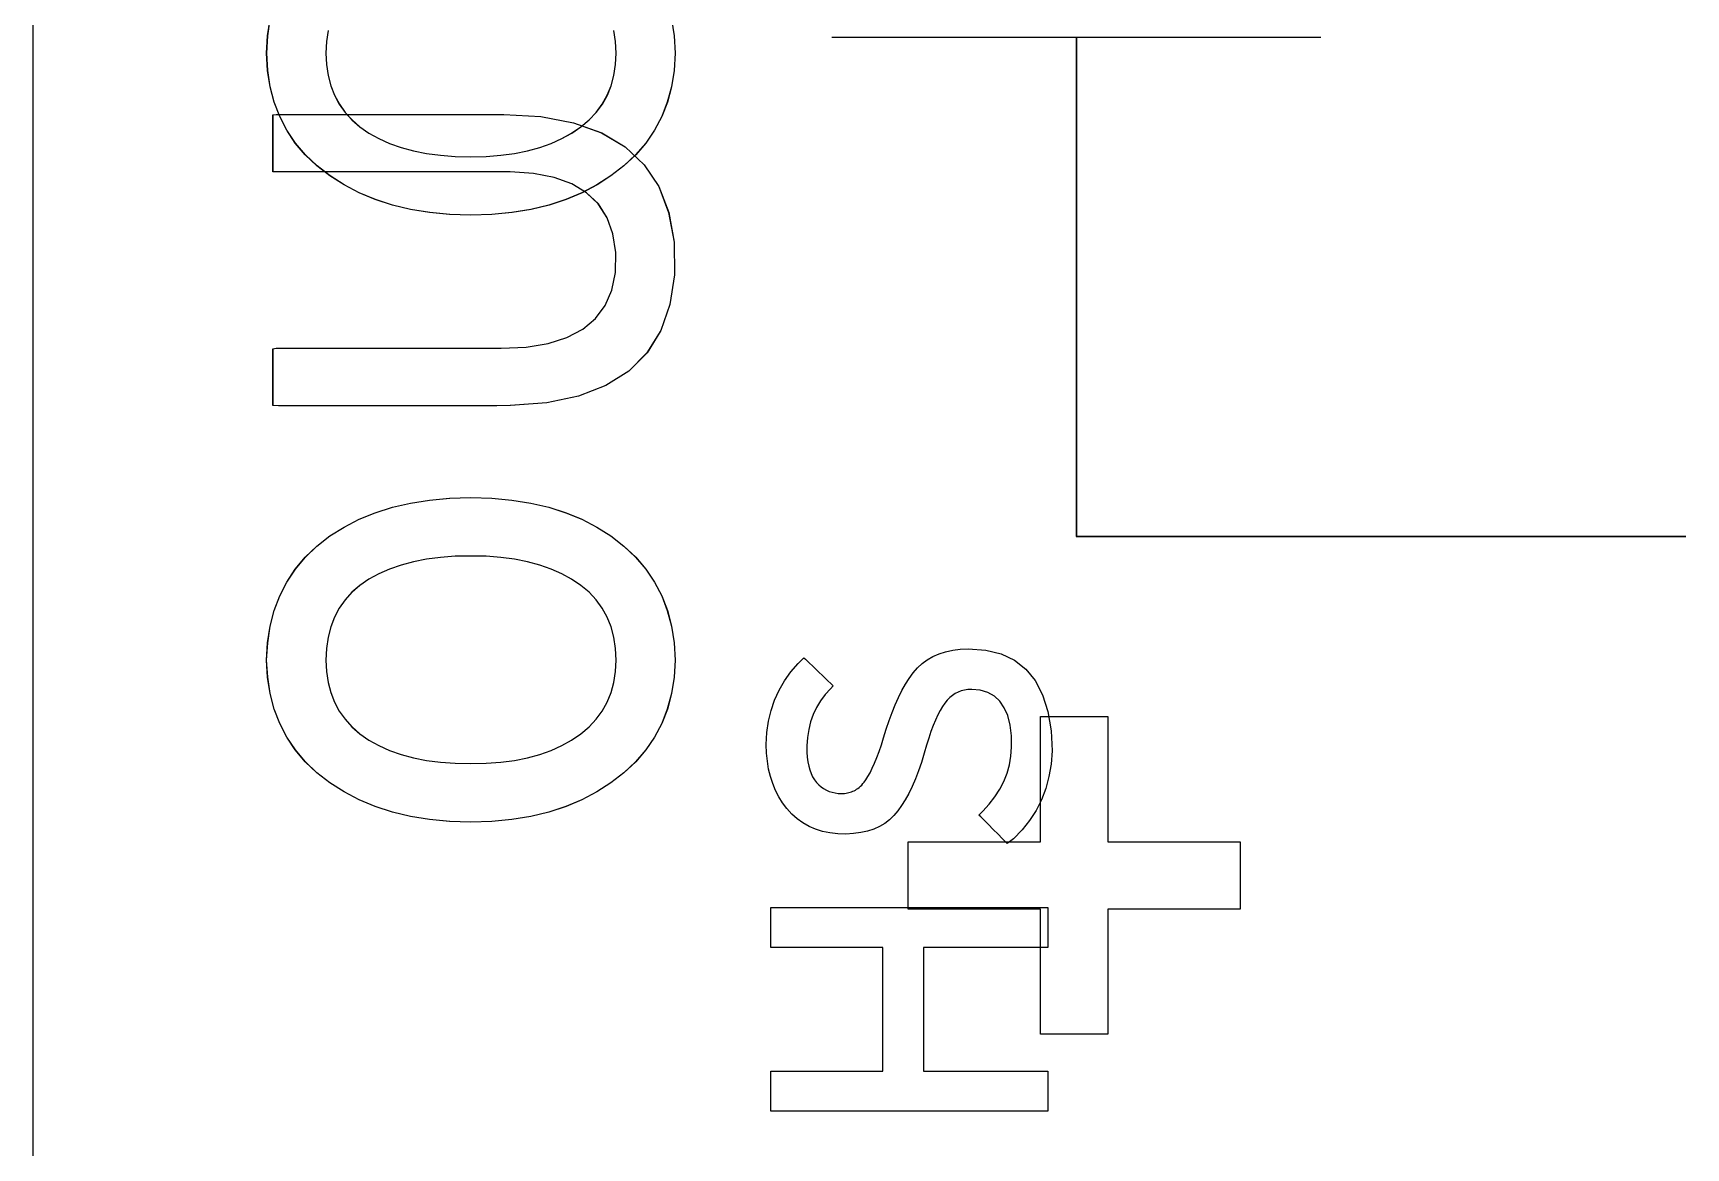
# Model space of a CAD drawing. Extents: x 1 to 47.7, y 0.2 to 35.
# Drawn here: x 36.2985 to 36.7042, y 4.1891 to 4.4628 of the extents above; entities that cross this region are included whole.
import ezdxf

# ---------------------------------------------------------------- set-up
doc = ezdxf.new("R2010")
doc.units = 0
doc.header["$MEASUREMENT"] = 0
for name, color, linetype in [('7_2___8__INDEPENDENT_INPUT', 7, 'CONTINUOUS'), ('7_3___8__OPTOISO_INDEPENDE', 7, 'CONTINUOUS'), ('7_4___24__OPTOISO_INDEPEND', 7, 'CONTINUOUS'), ('7_5___8__INDEPENDENT_INPUT', 7, 'CONTINUOUS'), ('7_6____8__INDEPENDENT_INPU', 7, 'CONTINUOUS'), ('7_7____8__OPTOISO_INDEPEND', 7, 'CONTINUOUS'), ('7_8____8__OPTOISO_INDEPEND', 7, 'CONTINUOUS'), ('8_0_____DWG', 7, 'CONTINUOUS')]:
    doc.layers.add(name, color=color, linetype=linetype)

msp = doc.modelspace()

# ---------------------------------------------------------------- linework, layer by layer
at = {"layer": '7_2___8__INDEPENDENT_INPUT'}
for points in [[(36.4946, 4.4618), (36.61459, 4.4618)], [(36.55459, 4.4618), (36.55459, 4.33931), (36.70423, 4.33931)]]:
    msp.add_lwpolyline(points, dxfattribs=at)
for points in [[(36.41404, 4.44284), (36.42315, 4.44228), (36.43116, 4.44077), (36.43806, 4.43829), (36.44384, 4.43485), (36.44851, 4.43045), (36.45207, 4.4251), (36.45451, 4.41878), (36.45584, 4.4115), (36.45596, 4.40347), (36.45482, 4.39613), (36.45256, 4.38974), (36.44919, 4.3843), (36.44471, 4.3798), (36.43911, 4.37626), (36.4324, 4.37367), (36.42458, 4.37202), (36.41564, 4.37132), (36.41235, 4.3713), (36.40735, 4.3713), (36.39969, 4.3713), (36.39044, 4.3713), (36.38065, 4.3713), (36.3714, 4.3713), (36.36374, 4.3713), (36.35874, 4.3713), (36.35737, 4.37132), (36.35737, 4.37204), (36.35737, 4.37359), (36.35737, 4.3757), (36.35737, 4.3781), (36.35737, 4.38053), (36.35737, 4.38272), (36.35737, 4.3844), (36.35737, 4.38531), (36.35815, 4.3854), (36.36246, 4.3854), (36.36963, 4.3854), (36.37859, 4.3854), (36.38829, 4.3854), (36.39768, 4.3854), (36.40569, 4.3854), (36.41128, 4.3854), (36.41337, 4.3854), (36.41951, 4.38569), (36.4249, 4.38657), (36.42954, 4.38802), (36.43342, 4.39006), (36.43655, 4.39268), (36.43893, 4.39589), (36.44056, 4.39967), (36.44143, 4.40404), (36.44152, 4.40893), (36.44082, 4.4135), (36.43939, 4.41746), (36.43724, 4.42084), (36.43436, 4.42361), (36.43075, 4.42579), (36.42641, 4.42737), (36.42135, 4.42835), (36.41557, 4.42873), (36.41293, 4.42874), (36.40788, 4.42874), (36.40014, 4.42874), (36.39079, 4.42874), (36.3809, 4.42874), (36.37155, 4.42874), (36.36381, 4.42874), (36.35875, 4.42874), (36.35737, 4.42876), (36.35737, 4.42949), (36.35737, 4.43104), (36.35737, 4.43314), (36.35737, 4.43555), (36.35737, 4.43797), (36.35737, 4.44016), (36.35737, 4.44184), (36.35737, 4.44276), (36.35816, 4.44284), (36.36252, 4.44284), (36.36977, 4.44284), (36.37884, 4.44284), (36.38866, 4.44284), (36.39816, 4.44284), (36.40627, 4.44284), (36.41191, 4.44284)], [(36.40592, 4.34878), (36.4111, 4.34861), (36.41602, 4.34814), (36.4207, 4.34739), (36.42512, 4.34636), (36.4293, 4.34503), (36.43322, 4.34342), (36.43689, 4.34152), (36.44032, 4.33934), (36.44352, 4.33685), (36.4464, 4.33411), (36.4489, 4.33116), (36.45104, 4.32798), (36.4528, 4.32459), (36.45419, 4.32098), (36.4552, 4.31715), (36.45584, 4.3131), (36.45611, 4.30884), (36.45584, 4.30461), (36.4552, 4.3006), (36.45419, 4.29681), (36.4528, 4.29324), (36.45104, 4.2899), (36.4489, 4.28678), (36.4464, 4.28387), (36.44352, 4.28119), (36.44032, 4.2787), (36.43689, 4.27647), (36.43322, 4.27452), (36.4293, 4.27287), (36.42512, 4.27152), (36.4207, 4.27045), (36.41602, 4.26968), (36.4111, 4.26921), (36.40592, 4.26903), (36.40075, 4.26921), (36.39581, 4.26968), (36.39113, 4.27045), (36.38668, 4.27152), (36.38248, 4.27287), (36.37853, 4.27452), (36.37482, 4.27647), (36.37135, 4.2787), (36.36815, 4.28119), (36.36531, 4.28387), (36.36285, 4.28678), (36.36075, 4.2899), (36.35902, 4.29324), (36.35766, 4.29681), (36.35667, 4.3006), (36.35606, 4.30461), (36.35581, 4.30884), (36.35606, 4.3131), (36.35667, 4.31715), (36.35766, 4.32098), (36.35902, 4.32459), (36.36075, 4.32798), (36.36285, 4.33116), (36.36531, 4.33411), (36.36815, 4.33685), (36.37135, 4.33934), (36.37482, 4.34152), (36.37853, 4.34342), (36.38248, 4.34503), (36.38668, 4.34636), (36.39113, 4.34739), (36.39581, 4.34814), (36.40075, 4.34861)], [(36.40592, 4.3344), (36.40211, 4.33432), (36.39849, 4.33405), (36.39506, 4.3336), (36.39184, 4.33298), (36.38881, 4.33218), (36.38598, 4.3312), (36.38334, 4.33004), (36.38091, 4.3287), (36.3787, 4.32718), (36.37676, 4.32548), (36.37508, 4.32361), (36.37365, 4.32157), (36.37247, 4.31936), (36.37155, 4.31698), (36.37089, 4.31444), (36.37048, 4.31172), (36.37032, 4.30884), (36.37048, 4.30601), (36.37089, 4.30335), (36.37155, 4.30085), (36.37247, 4.2985), (36.37365, 4.29633), (36.37508, 4.29431), (36.37676, 4.29245), (36.3787, 4.29076), (36.38091, 4.28922), (36.38334, 4.28786), (36.38598, 4.28668), (36.38881, 4.28568), (36.39184, 4.28486), (36.39506, 4.28422), (36.39849, 4.28377), (36.40211, 4.2835), (36.40592, 4.28341), (36.4097, 4.2835), (36.41327, 4.28377), (36.41666, 4.28422), (36.41985, 4.28486), (36.42285, 4.28568), (36.42566, 4.28668), (36.42827, 4.28786), (36.43068, 4.28922), (36.43293, 4.29076), (36.43497, 4.29245), (36.43673, 4.29431), (36.43821, 4.29633), (36.43943, 4.2985), (36.44038, 4.30085), (36.44106, 4.30335), (36.44146, 4.30601), (36.4416, 4.30884), (36.44146, 4.31172), (36.44106, 4.31444), (36.44038, 4.31698), (36.43943, 4.31936), (36.43821, 4.32157), (36.43673, 4.32361), (36.43497, 4.32548), (36.43293, 4.32718), (36.43068, 4.3287), (36.42827, 4.33004), (36.42566, 4.3312), (36.42285, 4.33218), (36.41985, 4.33298), (36.41666, 4.3336), (36.41327, 4.33405), (36.4097, 4.33432)]]:
    msp.add_lwpolyline(points, close=True, dxfattribs=at)
at = {"layer": '7_3___8__OPTOISO_INDEPENDE'}
for points in [[(36.4946, 4.4618), (36.61459, 4.4618)], [(36.55459, 4.4618), (36.55459, 4.33931), (36.70423, 4.33931)]]:
    msp.add_lwpolyline(points, dxfattribs=at)
for points in [[(36.41404, 4.44284), (36.42315, 4.44228), (36.43116, 4.44077), (36.43806, 4.43829), (36.44384, 4.43485), (36.44851, 4.43045), (36.45207, 4.4251), (36.45451, 4.41878), (36.45584, 4.4115), (36.45596, 4.40347), (36.45482, 4.39613), (36.45256, 4.38974), (36.44919, 4.3843), (36.44471, 4.3798), (36.43911, 4.37626), (36.4324, 4.37367), (36.42458, 4.37202), (36.41564, 4.37132), (36.41235, 4.3713), (36.40735, 4.3713), (36.39969, 4.3713), (36.39044, 4.3713), (36.38065, 4.3713), (36.3714, 4.3713), (36.36374, 4.3713), (36.35874, 4.3713), (36.35737, 4.37132), (36.35737, 4.37204), (36.35737, 4.37359), (36.35737, 4.3757), (36.35737, 4.3781), (36.35737, 4.38053), (36.35737, 4.38272), (36.35737, 4.3844), (36.35737, 4.38531), (36.35815, 4.3854), (36.36246, 4.3854), (36.36963, 4.3854), (36.37859, 4.3854), (36.38829, 4.3854), (36.39768, 4.3854), (36.40569, 4.3854), (36.41128, 4.3854), (36.41337, 4.3854), (36.41951, 4.38569), (36.4249, 4.38657), (36.42954, 4.38802), (36.43342, 4.39006), (36.43655, 4.39268), (36.43893, 4.39589), (36.44056, 4.39967), (36.44143, 4.40404), (36.44152, 4.40893), (36.44082, 4.4135), (36.43939, 4.41746), (36.43724, 4.42084), (36.43436, 4.42361), (36.43075, 4.42579), (36.42641, 4.42737), (36.42135, 4.42835), (36.41557, 4.42873), (36.41293, 4.42874), (36.40788, 4.42874), (36.40014, 4.42874), (36.39079, 4.42874), (36.3809, 4.42874), (36.37155, 4.42874), (36.36381, 4.42874), (36.35875, 4.42874), (36.35737, 4.42876), (36.35737, 4.42949), (36.35737, 4.43104), (36.35737, 4.43314), (36.35737, 4.43555), (36.35737, 4.43797), (36.35737, 4.44016), (36.35737, 4.44184), (36.35737, 4.44276), (36.35816, 4.44284), (36.36252, 4.44284), (36.36977, 4.44284), (36.37884, 4.44284), (36.38866, 4.44284), (36.39816, 4.44284), (36.40627, 4.44284), (36.41191, 4.44284)], [(36.40592, 4.34878), (36.4111, 4.34861), (36.41602, 4.34814), (36.4207, 4.34739), (36.42512, 4.34636), (36.4293, 4.34503), (36.43322, 4.34342), (36.43689, 4.34152), (36.44032, 4.33934), (36.44352, 4.33685), (36.4464, 4.33411), (36.4489, 4.33116), (36.45104, 4.32798), (36.4528, 4.32459), (36.45419, 4.32098), (36.4552, 4.31715), (36.45584, 4.3131), (36.45611, 4.30884), (36.45584, 4.30461), (36.4552, 4.3006), (36.45419, 4.29681), (36.4528, 4.29324), (36.45104, 4.2899), (36.4489, 4.28678), (36.4464, 4.28387), (36.44352, 4.28119), (36.44032, 4.2787), (36.43689, 4.27647), (36.43322, 4.27452), (36.4293, 4.27287), (36.42512, 4.27152), (36.4207, 4.27045), (36.41602, 4.26968), (36.4111, 4.26921), (36.40592, 4.26903), (36.40075, 4.26921), (36.39581, 4.26968), (36.39113, 4.27045), (36.38668, 4.27152), (36.38248, 4.27287), (36.37853, 4.27452), (36.37482, 4.27647), (36.37135, 4.2787), (36.36815, 4.28119), (36.36531, 4.28387), (36.36285, 4.28678), (36.36075, 4.2899), (36.35902, 4.29324), (36.35766, 4.29681), (36.35667, 4.3006), (36.35606, 4.30461), (36.35581, 4.30884), (36.35606, 4.3131), (36.35667, 4.31715), (36.35766, 4.32098), (36.35902, 4.32459), (36.36075, 4.32798), (36.36285, 4.33116), (36.36531, 4.33411), (36.36815, 4.33685), (36.37135, 4.33934), (36.37482, 4.34152), (36.37853, 4.34342), (36.38248, 4.34503), (36.38668, 4.34636), (36.39113, 4.34739), (36.39581, 4.34814), (36.40075, 4.34861)], [(36.40592, 4.3344), (36.40211, 4.33432), (36.39849, 4.33405), (36.39506, 4.3336), (36.39184, 4.33298), (36.38881, 4.33218), (36.38598, 4.3312), (36.38334, 4.33004), (36.38091, 4.3287), (36.3787, 4.32718), (36.37676, 4.32548), (36.37508, 4.32361), (36.37365, 4.32157), (36.37247, 4.31936), (36.37155, 4.31698), (36.37089, 4.31444), (36.37048, 4.31172), (36.37032, 4.30884), (36.37048, 4.30601), (36.37089, 4.30335), (36.37155, 4.30085), (36.37247, 4.2985), (36.37365, 4.29633), (36.37508, 4.29431), (36.37676, 4.29245), (36.3787, 4.29076), (36.38091, 4.28922), (36.38334, 4.28786), (36.38598, 4.28668), (36.38881, 4.28568), (36.39184, 4.28486), (36.39506, 4.28422), (36.39849, 4.28377), (36.40211, 4.2835), (36.40592, 4.28341), (36.4097, 4.2835), (36.41327, 4.28377), (36.41666, 4.28422), (36.41985, 4.28486), (36.42285, 4.28568), (36.42566, 4.28668), (36.42827, 4.28786), (36.43068, 4.28922), (36.43293, 4.29076), (36.43497, 4.29245), (36.43673, 4.29431), (36.43821, 4.29633), (36.43943, 4.2985), (36.44038, 4.30085), (36.44106, 4.30335), (36.44146, 4.30601), (36.4416, 4.30884), (36.44146, 4.31172), (36.44106, 4.31444), (36.44038, 4.31698), (36.43943, 4.31936), (36.43821, 4.32157), (36.43673, 4.32361), (36.43497, 4.32548), (36.43293, 4.32718), (36.43068, 4.3287), (36.42827, 4.33004), (36.42566, 4.3312), (36.42285, 4.33218), (36.41985, 4.33298), (36.41666, 4.3336), (36.41327, 4.33405), (36.4097, 4.33432)]]:
    msp.add_lwpolyline(points, close=True, dxfattribs=at)
at = {"layer": '7_4___24__OPTOISO_INDEPEND'}
for points in [[(36.49457, 4.4618), (36.61458, 4.4618)], [(36.55458, 4.4618), (36.55458, 4.33931), (36.70423, 4.33931)], [(36.54758, 4.23825), (36.51705, 4.23825), (36.51705, 4.20791), (36.54758, 4.20791), (36.54758, 4.19805), (36.47955, 4.19805), (36.47955, 4.20791), (36.50709, 4.20791), (36.50709, 4.23825), (36.47955, 4.23825), (36.47955, 4.24813), (36.54758, 4.24813), (36.54758, 4.23825)]]:
    msp.add_lwpolyline(points, dxfattribs=at)
for points in [[(36.41402, 4.44284), (36.42314, 4.44228), (36.43115, 4.44077), (36.43804, 4.43829), (36.44383, 4.43485), (36.4485, 4.43045), (36.45205, 4.4251), (36.4545, 4.41878), (36.45583, 4.4115), (36.45595, 4.40347), (36.45481, 4.39613), (36.45255, 4.38974), (36.44918, 4.3843), (36.44469, 4.3798), (36.4391, 4.37626), (36.43239, 4.37367), (36.42457, 4.37202), (36.41563, 4.37132), (36.41234, 4.3713), (36.40734, 4.3713), (36.39968, 4.3713), (36.39042, 4.3713), (36.38064, 4.3713), (36.37139, 4.3713), (36.36373, 4.3713), (36.35873, 4.3713), (36.35735, 4.37132), (36.35735, 4.37204), (36.35735, 4.37359), (36.35735, 4.3757), (36.35735, 4.3781), (36.35735, 4.38053), (36.35735, 4.38272), (36.35735, 4.3844), (36.35735, 4.38531), (36.35813, 4.3854), (36.36245, 4.3854), (36.36962, 4.3854), (36.37858, 4.3854), (36.38828, 4.3854), (36.39767, 4.3854), (36.40568, 4.3854), (36.41126, 4.3854), (36.41336, 4.3854), (36.4195, 4.38569), (36.42489, 4.38657), (36.42953, 4.38802), (36.43341, 4.39006), (36.43654, 4.39268), (36.43892, 4.39589), (36.44054, 4.39967), (36.44142, 4.40404), (36.44151, 4.40893), (36.4408, 4.4135), (36.43938, 4.41746), (36.43722, 4.42084), (36.43434, 4.42361), (36.43074, 4.42579), (36.4264, 4.42737), (36.42134, 4.42835), (36.41555, 4.42873), (36.41292, 4.42874), (36.40787, 4.42874), (36.40013, 4.42874), (36.39077, 4.42874), (36.38089, 4.42874), (36.37153, 4.42874), (36.36379, 4.42874), (36.35874, 4.42874), (36.35735, 4.42876), (36.35735, 4.42949), (36.35735, 4.43104), (36.35735, 4.43314), (36.35735, 4.43555), (36.35735, 4.43797), (36.35735, 4.44016), (36.35735, 4.44184), (36.35735, 4.44276), (36.35814, 4.44284), (36.36251, 4.44284), (36.36976, 4.44284), (36.37883, 4.44284), (36.38865, 4.44284), (36.39815, 4.44284), (36.40625, 4.44284), (36.4119, 4.44284)], [(36.40591, 4.34878), (36.41109, 4.34861), (36.41601, 4.34814), (36.42068, 4.34739), (36.42511, 4.34636), (36.42928, 4.34503), (36.43321, 4.34342), (36.43688, 4.34152), (36.4403, 4.33934), (36.4435, 4.33685), (36.44638, 4.33411), (36.44889, 4.33116), (36.45103, 4.32798), (36.45279, 4.32459), (36.45417, 4.32098), (36.45519, 4.31715), (36.45583, 4.3131), (36.4561, 4.30884), (36.45583, 4.30461), (36.45519, 4.3006), (36.45417, 4.29681), (36.45279, 4.29324), (36.45103, 4.2899), (36.44889, 4.28678), (36.44638, 4.28387), (36.4435, 4.28119), (36.4403, 4.2787), (36.43688, 4.27647), (36.43321, 4.27452), (36.42928, 4.27287), (36.42511, 4.27152), (36.42068, 4.27045), (36.41601, 4.26968), (36.41109, 4.26921), (36.40591, 4.26903), (36.40073, 4.26921), (36.3958, 4.26968), (36.39111, 4.27045), (36.38667, 4.27152), (36.38247, 4.27287), (36.37851, 4.27452), (36.3748, 4.27647), (36.37134, 4.2787), (36.36814, 4.28119), (36.3653, 4.28387), (36.36283, 4.28678), (36.36073, 4.2899), (36.35901, 4.29324), (36.35765, 4.29681), (36.35666, 4.3006), (36.35604, 4.30461), (36.35579, 4.30884), (36.35604, 4.3131), (36.35666, 4.31715), (36.35765, 4.32098), (36.35901, 4.32459), (36.36073, 4.32798), (36.36283, 4.33116), (36.3653, 4.33411), (36.36814, 4.33685), (36.37134, 4.33934), (36.3748, 4.34152), (36.37851, 4.34342), (36.38247, 4.34503), (36.38667, 4.34636), (36.39111, 4.34739), (36.3958, 4.34814), (36.40073, 4.34861)], [(36.40591, 4.3344), (36.40209, 4.33432), (36.39847, 4.33405), (36.39505, 4.3336), (36.39182, 4.33298), (36.3888, 4.33218), (36.38596, 4.3312), (36.38333, 4.33004), (36.38089, 4.3287), (36.37868, 4.32718), (36.37674, 4.32548), (36.37506, 4.32361), (36.37363, 4.32157), (36.37246, 4.31936), (36.37154, 4.31698), (36.37087, 4.31444), (36.37046, 4.31172), (36.37031, 4.30884), (36.37046, 4.30601), (36.37087, 4.30335), (36.37154, 4.30085), (36.37246, 4.2985), (36.37363, 4.29633), (36.37506, 4.29431), (36.37674, 4.29245), (36.37868, 4.29076), (36.38089, 4.28922), (36.38333, 4.28786), (36.38596, 4.28668), (36.3888, 4.28568), (36.39182, 4.28486), (36.39505, 4.28422), (36.39847, 4.28377), (36.40209, 4.2835), (36.40591, 4.28341), (36.40968, 4.2835), (36.41326, 4.28377), (36.41665, 4.28422), (36.41984, 4.28486), (36.42284, 4.28568), (36.42564, 4.28668), (36.42825, 4.28786), (36.43067, 4.28922), (36.43292, 4.29076), (36.43495, 4.29245), (36.43671, 4.29431), (36.4382, 4.29633), (36.43942, 4.2985), (36.44037, 4.30085), (36.44104, 4.30335), (36.44145, 4.30601), (36.44158, 4.30884), (36.44145, 4.31172), (36.44104, 4.31444), (36.44037, 4.31698), (36.43942, 4.31936), (36.4382, 4.32157), (36.43671, 4.32361), (36.43495, 4.32548), (36.43292, 4.32718), (36.43067, 4.3287), (36.42825, 4.33004), (36.42564, 4.3312), (36.42284, 4.33218), (36.41984, 4.33298), (36.41665, 4.3336), (36.41326, 4.33405), (36.40968, 4.33432)], [(36.52805, 4.31159), (36.53234, 4.31131), (36.53613, 4.3104), (36.53942, 4.30885), (36.54222, 4.30665), (36.54451, 4.30382), (36.5463, 4.30035), (36.5476, 4.29624), (36.54839, 4.29149), (36.54865, 4.28654), (36.54839, 4.2833), (36.54786, 4.28022), (36.54707, 4.27729), (36.54602, 4.27452), (36.54469, 4.2719), (36.5431, 4.26944), (36.54125, 4.26714), (36.53913, 4.26499), (36.53764, 4.26378), (36.53721, 4.26421), (36.53641, 4.26501), (36.53536, 4.26607), (36.53418, 4.26725), (36.533, 4.26844), (36.53194, 4.2695), (36.53112, 4.27032), (36.53067, 4.27077), (36.53163, 4.27177), (36.53322, 4.2735), (36.53461, 4.27528), (36.5358, 4.27714), (36.53679, 4.27907), (36.53757, 4.28106), (36.53815, 4.28312), (36.53853, 4.28525), (36.5387, 4.28744), (36.53864, 4.29024), (36.53831, 4.29289), (36.53773, 4.2952), (36.5369, 4.29715), (36.53581, 4.29875), (36.53446, 4.3), (36.53286, 4.3009), (36.531, 4.30144), (36.52889, 4.30164), (36.52795, 4.3016), (36.52712, 4.30148), (36.52632, 4.30127), (36.52556, 4.30099), (36.52483, 4.30062), (36.52414, 4.30016), (36.52349, 4.29963), (36.52287, 4.29901), (36.52228, 4.2983), (36.5217, 4.29744), (36.52113, 4.29647), (36.52056, 4.29536), (36.52, 4.29413), (36.51945, 4.29278), (36.5189, 4.2913), (36.51836, 4.28969), (36.51782, 4.28795), (36.51725, 4.28595), (36.51656, 4.28372), (36.51584, 4.28161), (36.51508, 4.27965), (36.51429, 4.27782), (36.51346, 4.27612), (36.51259, 4.27456), (36.51169, 4.27314), (36.51075, 4.27185), (36.50979, 4.27068), (36.50874, 4.26965), (36.50757, 4.26875), (36.50627, 4.26798), (36.50486, 4.26734), (36.50332, 4.26684), (36.50167, 4.26647), (36.49989, 4.26624), (36.49799, 4.26613), (36.496, 4.26618), (36.49409, 4.26639), (36.49228, 4.26677), (36.49057, 4.2673), (36.48896, 4.268), (36.48745, 4.26885), (36.48604, 4.26987), (36.48472, 4.27104), (36.48351, 4.27238), (36.48245, 4.27379), (36.48153, 4.27527), (36.48072, 4.27685), (36.48004, 4.2785), (36.47948, 4.28024), (36.47904, 4.28207), (36.47873, 4.28399), (36.47853, 4.28599), (36.47846, 4.28815), (36.47863, 4.29105), (36.47902, 4.29382), (36.47965, 4.29648), (36.48051, 4.29903), (36.4816, 4.30145), (36.48293, 4.30376), (36.48448, 4.30595), (36.48628, 4.30803), (36.48772, 4.30941), (36.48812, 4.30903), (36.48891, 4.30827), (36.48997, 4.30724), (36.49117, 4.30608), (36.49239, 4.30491), (36.4935, 4.30384), (36.49437, 4.303), (36.49487, 4.30252), (36.49426, 4.3018), (36.49294, 4.30036), (36.4918, 4.29883), (36.49082, 4.29722), (36.49001, 4.29551), (36.48936, 4.29371), (36.48889, 4.29183), (36.48858, 4.28985), (36.48844, 4.28779), (36.48846, 4.28623), (36.48854, 4.28502), (36.48869, 4.28388), (36.48889, 4.28283), (36.48915, 4.28186), (36.48947, 4.28097), (36.48985, 4.28016), (36.49029, 4.27943), (36.49078, 4.27879), (36.49134, 4.27822), (36.49193, 4.27772), (36.49255, 4.27728), (36.49321, 4.27691), (36.49389, 4.27661), (36.4946, 4.27638), (36.49535, 4.27621), (36.49613, 4.27611), (36.49691, 4.27608), (36.49731, 4.27609), (36.49769, 4.27612), (36.49806, 4.27616), (36.49841, 4.27622), (36.49875, 4.2763), (36.49908, 4.27639), (36.4994, 4.2765), (36.49971, 4.27663), (36.50001, 4.27677), (36.50033, 4.27693), (36.50065, 4.27712), (36.50097, 4.27734), (36.50128, 4.27759), (36.50158, 4.27787), (36.50189, 4.27817), (36.50218, 4.2785), (36.50248, 4.27886), (36.50287, 4.2794), (36.50341, 4.28023), (36.50395, 4.28119), (36.50449, 4.28229), (36.50504, 4.28352), (36.50559, 4.28489), (36.50615, 4.28639), (36.50671, 4.28802), (36.50728, 4.28978), (36.50791, 4.29185), (36.5086, 4.29397), (36.50933, 4.29598), (36.5101, 4.29788), (36.51091, 4.29966), (36.51176, 4.30134), (36.51265, 4.3029), (36.51358, 4.30435), (36.51454, 4.30569), (36.51557, 4.30691), (36.51672, 4.30799), (36.51799, 4.30893), (36.51937, 4.30973), (36.52087, 4.31038), (36.52249, 4.3109), (36.52423, 4.31127), (36.52608, 4.3115)]]:
    msp.add_lwpolyline(points, close=True, dxfattribs=at)
at = {"layer": '7_5___8__INDEPENDENT_INPUT'}
for points in [[(36.45519, 4.46619), (36.45583, 4.46214), (36.4561, 4.45787), (36.45583, 4.45364), (36.45519, 4.44963), (36.45417, 4.44584), (36.45279, 4.44228), (36.45103, 4.43893), (36.44889, 4.43581), (36.44638, 4.43291), (36.4435, 4.43023), (36.4403, 4.42774), (36.43688, 4.4255), (36.43321, 4.42356), (36.42928, 4.42191), (36.42511, 4.42055), (36.42068, 4.41949), (36.41601, 4.41872), (36.41109, 4.41824), (36.40591, 4.41806), (36.40073, 4.41824), (36.3958, 4.41872), (36.39111, 4.41949), (36.38667, 4.42055), (36.38247, 4.42191), (36.37851, 4.42356), (36.3748, 4.4255), (36.37134, 4.42774), (36.36814, 4.43023), (36.3653, 4.43291), (36.36283, 4.43581), (36.36073, 4.43893), (36.35901, 4.44228), (36.35765, 4.44584), (36.35666, 4.44963), (36.35604, 4.45364), (36.35579, 4.45787), (36.35604, 4.46214), (36.35666, 4.46619)], [(36.37087, 4.46347), (36.37046, 4.46076), (36.37031, 4.45787), (36.37046, 4.45505), (36.37087, 4.45238), (36.37154, 4.44988), (36.37246, 4.44754), (36.37363, 4.44536), (36.37506, 4.44334), (36.37674, 4.44149), (36.37868, 4.43979), (36.38089, 4.43826), (36.38333, 4.43689), (36.38596, 4.43571), (36.3888, 4.43471), (36.39182, 4.43389), (36.39505, 4.43326), (36.39847, 4.4328), (36.40209, 4.43253), (36.40591, 4.43244), (36.40968, 4.43253), (36.41326, 4.4328), (36.41665, 4.43326), (36.41984, 4.43389), (36.42284, 4.43471), (36.42564, 4.43571), (36.42825, 4.43689), (36.43067, 4.43826), (36.43292, 4.43979), (36.43495, 4.44149), (36.43671, 4.44334), (36.4382, 4.44536), (36.43942, 4.44754), (36.44037, 4.44988), (36.44104, 4.45238), (36.44145, 4.45505), (36.44158, 4.45787), (36.44145, 4.46076), (36.44104, 4.46347)], [(36.49457, 4.46179), (36.61458, 4.46179)], [(36.55457, 4.4618), (36.55457, 4.33922), (36.70424, 4.33922)]]:
    msp.add_lwpolyline(points, dxfattribs=at)
at = {"layer": '7_6____8__INDEPENDENT_INPU'}
for points in [[(36.4946, 4.4618), (36.61459, 4.4618)], [(36.55459, 4.4618), (36.55459, 4.33931), (36.70423, 4.33931)], [(36.56235, 4.26424), (36.59482, 4.26424), (36.59482, 4.24767), (36.56235, 4.24767), (36.56235, 4.21703), (36.54578, 4.21703), (36.54578, 4.24767), (36.51331, 4.24767), (36.51331, 4.26424), (36.54578, 4.26424), (36.54578, 4.295), (36.56235, 4.295), (36.56235, 4.26424)]]:
    msp.add_lwpolyline(points, dxfattribs=at)
for points in [[(36.41402, 4.44284), (36.42314, 4.44228), (36.43115, 4.44077), (36.43804, 4.43829), (36.44383, 4.43485), (36.4485, 4.43045), (36.45205, 4.4251), (36.4545, 4.41878), (36.45583, 4.4115), (36.45595, 4.40347), (36.45481, 4.39613), (36.45255, 4.38974), (36.44918, 4.3843), (36.44469, 4.3798), (36.4391, 4.37626), (36.43239, 4.37367), (36.42457, 4.37202), (36.41563, 4.37132), (36.41234, 4.3713), (36.40734, 4.3713), (36.39968, 4.3713), (36.39042, 4.3713), (36.38064, 4.3713), (36.37139, 4.3713), (36.36373, 4.3713), (36.35873, 4.3713), (36.35735, 4.37132), (36.35735, 4.37204), (36.35735, 4.37359), (36.35735, 4.3757), (36.35735, 4.3781), (36.35735, 4.38053), (36.35735, 4.38272), (36.35735, 4.3844), (36.35735, 4.38531), (36.35813, 4.3854), (36.36245, 4.3854), (36.36962, 4.3854), (36.37858, 4.3854), (36.38828, 4.3854), (36.39767, 4.3854), (36.40568, 4.3854), (36.41126, 4.3854), (36.41336, 4.3854), (36.4195, 4.38569), (36.42489, 4.38657), (36.42953, 4.38802), (36.43341, 4.39006), (36.43654, 4.39268), (36.43892, 4.39589), (36.44054, 4.39967), (36.44142, 4.40404), (36.44151, 4.40893), (36.4408, 4.4135), (36.43938, 4.41746), (36.43722, 4.42084), (36.43434, 4.42361), (36.43074, 4.42579), (36.4264, 4.42737), (36.42134, 4.42835), (36.41555, 4.42873), (36.41292, 4.42874), (36.40787, 4.42874), (36.40013, 4.42874), (36.39077, 4.42874), (36.38089, 4.42874), (36.37153, 4.42874), (36.36379, 4.42874), (36.35874, 4.42874), (36.35735, 4.42876), (36.35735, 4.42949), (36.35735, 4.43104), (36.35735, 4.43314), (36.35735, 4.43555), (36.35735, 4.43797), (36.35735, 4.44016), (36.35735, 4.44184), (36.35735, 4.44276), (36.35814, 4.44284), (36.36251, 4.44284), (36.36976, 4.44284), (36.37883, 4.44284), (36.38865, 4.44284), (36.39815, 4.44284), (36.40625, 4.44284), (36.4119, 4.44284)], [(36.40591, 4.34878), (36.41109, 4.34861), (36.41601, 4.34814), (36.42068, 4.34739), (36.42511, 4.34636), (36.42928, 4.34503), (36.43321, 4.34342), (36.43688, 4.34152), (36.4403, 4.33934), (36.4435, 4.33685), (36.44638, 4.33411), (36.44889, 4.33116), (36.45103, 4.32798), (36.45279, 4.32459), (36.45417, 4.32098), (36.45519, 4.31715), (36.45583, 4.3131), (36.4561, 4.30884), (36.45583, 4.30461), (36.45519, 4.3006), (36.45417, 4.29681), (36.45279, 4.29324), (36.45103, 4.2899), (36.44889, 4.28678), (36.44638, 4.28387), (36.4435, 4.28119), (36.4403, 4.2787), (36.43688, 4.27647), (36.43321, 4.27452), (36.42928, 4.27287), (36.42511, 4.27152), (36.42068, 4.27045), (36.41601, 4.26968), (36.41109, 4.26921), (36.40591, 4.26903), (36.40073, 4.26921), (36.3958, 4.26968), (36.39111, 4.27045), (36.38667, 4.27152), (36.38247, 4.27287), (36.37851, 4.27452), (36.3748, 4.27647), (36.37134, 4.2787), (36.36814, 4.28119), (36.3653, 4.28387), (36.36283, 4.28678), (36.36073, 4.2899), (36.35901, 4.29324), (36.35765, 4.29681), (36.35666, 4.3006), (36.35604, 4.30461), (36.35579, 4.30884), (36.35604, 4.3131), (36.35666, 4.31715), (36.35765, 4.32098), (36.35901, 4.32459), (36.36073, 4.32798), (36.36283, 4.33116), (36.3653, 4.33411), (36.36814, 4.33685), (36.37134, 4.33934), (36.3748, 4.34152), (36.37851, 4.34342), (36.38247, 4.34503), (36.38667, 4.34636), (36.39111, 4.34739), (36.3958, 4.34814), (36.40073, 4.34861)], [(36.40591, 4.3344), (36.40209, 4.33432), (36.39847, 4.33405), (36.39505, 4.3336), (36.39182, 4.33298), (36.3888, 4.33218), (36.38596, 4.3312), (36.38333, 4.33004), (36.38089, 4.3287), (36.37868, 4.32718), (36.37674, 4.32548), (36.37506, 4.32361), (36.37363, 4.32157), (36.37246, 4.31936), (36.37154, 4.31698), (36.37087, 4.31444), (36.37046, 4.31172), (36.37031, 4.30884), (36.37046, 4.30601), (36.37087, 4.30335), (36.37154, 4.30085), (36.37246, 4.2985), (36.37363, 4.29633), (36.37506, 4.29431), (36.37674, 4.29245), (36.37868, 4.29076), (36.38089, 4.28922), (36.38333, 4.28786), (36.38596, 4.28668), (36.3888, 4.28568), (36.39182, 4.28486), (36.39505, 4.28422), (36.39847, 4.28377), (36.40209, 4.2835), (36.40591, 4.28341), (36.40968, 4.2835), (36.41326, 4.28377), (36.41665, 4.28422), (36.41984, 4.28486), (36.42284, 4.28568), (36.42564, 4.28668), (36.42825, 4.28786), (36.43067, 4.28922), (36.43292, 4.29076), (36.43495, 4.29245), (36.43671, 4.29431), (36.4382, 4.29633), (36.43942, 4.2985), (36.44037, 4.30085), (36.44104, 4.30335), (36.44145, 4.30601), (36.44158, 4.30884), (36.44145, 4.31172), (36.44104, 4.31444), (36.44037, 4.31698), (36.43942, 4.31936), (36.4382, 4.32157), (36.43671, 4.32361), (36.43495, 4.32548), (36.43292, 4.32718), (36.43067, 4.3287), (36.42825, 4.33004), (36.42564, 4.3312), (36.42284, 4.33218), (36.41984, 4.33298), (36.41665, 4.3336), (36.41326, 4.33405), (36.40968, 4.33432)]]:
    msp.add_lwpolyline(points, close=True, dxfattribs=at)
at = {"layer": '7_7____8__OPTOISO_INDEPEND'}
for points in [[(36.4946, 4.4618), (36.61459, 4.4618)], [(36.55459, 4.4618), (36.55459, 4.33931), (36.70423, 4.33931)], [(36.56235, 4.26424), (36.59482, 4.26424), (36.59482, 4.24767), (36.56235, 4.24767), (36.56235, 4.21703), (36.54578, 4.21703), (36.54578, 4.24767), (36.51331, 4.24767), (36.51331, 4.26424), (36.54578, 4.26424), (36.54578, 4.295), (36.56235, 4.295), (36.56235, 4.26424)]]:
    msp.add_lwpolyline(points, dxfattribs=at)
for points in [[(36.41404, 4.44284), (36.42315, 4.44228), (36.43116, 4.44077), (36.43806, 4.43829), (36.44384, 4.43485), (36.44851, 4.43045), (36.45207, 4.4251), (36.45451, 4.41878), (36.45584, 4.4115), (36.45596, 4.40347), (36.45482, 4.39613), (36.45256, 4.38974), (36.44919, 4.3843), (36.44471, 4.3798), (36.43911, 4.37626), (36.4324, 4.37367), (36.42458, 4.37202), (36.41564, 4.37132), (36.41235, 4.3713), (36.40735, 4.3713), (36.39969, 4.3713), (36.39044, 4.3713), (36.38065, 4.3713), (36.3714, 4.3713), (36.36374, 4.3713), (36.35874, 4.3713), (36.35737, 4.37132), (36.35737, 4.37204), (36.35737, 4.37359), (36.35737, 4.3757), (36.35737, 4.3781), (36.35737, 4.38053), (36.35737, 4.38272), (36.35737, 4.3844), (36.35737, 4.38531), (36.35815, 4.3854), (36.36246, 4.3854), (36.36963, 4.3854), (36.37859, 4.3854), (36.38829, 4.3854), (36.39768, 4.3854), (36.40569, 4.3854), (36.41128, 4.3854), (36.41337, 4.3854), (36.41951, 4.38569), (36.4249, 4.38657), (36.42954, 4.38802), (36.43342, 4.39006), (36.43655, 4.39268), (36.43893, 4.39589), (36.44056, 4.39967), (36.44143, 4.40404), (36.44152, 4.40893), (36.44082, 4.4135), (36.43939, 4.41746), (36.43724, 4.42084), (36.43436, 4.42361), (36.43075, 4.42579), (36.42641, 4.42737), (36.42135, 4.42835), (36.41557, 4.42873), (36.41293, 4.42874), (36.40788, 4.42874), (36.40014, 4.42874), (36.39079, 4.42874), (36.3809, 4.42874), (36.37155, 4.42874), (36.36381, 4.42874), (36.35875, 4.42874), (36.35737, 4.42876), (36.35737, 4.42949), (36.35737, 4.43104), (36.35737, 4.43314), (36.35737, 4.43555), (36.35737, 4.43797), (36.35737, 4.44016), (36.35737, 4.44184), (36.35737, 4.44276), (36.35816, 4.44284), (36.36252, 4.44284), (36.36977, 4.44284), (36.37884, 4.44284), (36.38866, 4.44284), (36.39816, 4.44284), (36.40627, 4.44284), (36.41191, 4.44284)], [(36.40592, 4.34878), (36.4111, 4.34861), (36.41602, 4.34814), (36.4207, 4.34739), (36.42512, 4.34636), (36.4293, 4.34503), (36.43322, 4.34342), (36.43689, 4.34152), (36.44032, 4.33934), (36.44352, 4.33685), (36.4464, 4.33411), (36.4489, 4.33116), (36.45104, 4.32798), (36.4528, 4.32459), (36.45419, 4.32098), (36.4552, 4.31715), (36.45584, 4.3131), (36.45611, 4.30884), (36.45584, 4.30461), (36.4552, 4.3006), (36.45419, 4.29681), (36.4528, 4.29324), (36.45104, 4.2899), (36.4489, 4.28678), (36.4464, 4.28387), (36.44352, 4.28119), (36.44032, 4.2787), (36.43689, 4.27647), (36.43322, 4.27452), (36.4293, 4.27287), (36.42512, 4.27152), (36.4207, 4.27045), (36.41602, 4.26968), (36.4111, 4.26921), (36.40592, 4.26903), (36.40075, 4.26921), (36.39581, 4.26968), (36.39113, 4.27045), (36.38668, 4.27152), (36.38248, 4.27287), (36.37853, 4.27452), (36.37482, 4.27647), (36.37135, 4.2787), (36.36815, 4.28119), (36.36531, 4.28387), (36.36285, 4.28678), (36.36075, 4.2899), (36.35902, 4.29324), (36.35766, 4.29681), (36.35667, 4.3006), (36.35606, 4.30461), (36.35581, 4.30884), (36.35606, 4.3131), (36.35667, 4.31715), (36.35766, 4.32098), (36.35902, 4.32459), (36.36075, 4.32798), (36.36285, 4.33116), (36.36531, 4.33411), (36.36815, 4.33685), (36.37135, 4.33934), (36.37482, 4.34152), (36.37853, 4.34342), (36.38248, 4.34503), (36.38668, 4.34636), (36.39113, 4.34739), (36.39581, 4.34814), (36.40075, 4.34861)], [(36.40592, 4.3344), (36.40211, 4.33432), (36.39849, 4.33405), (36.39506, 4.3336), (36.39184, 4.33298), (36.38881, 4.33218), (36.38598, 4.3312), (36.38334, 4.33004), (36.38091, 4.3287), (36.3787, 4.32718), (36.37676, 4.32548), (36.37508, 4.32361), (36.37365, 4.32157), (36.37247, 4.31936), (36.37155, 4.31698), (36.37089, 4.31444), (36.37048, 4.31172), (36.37032, 4.30884), (36.37048, 4.30601), (36.37089, 4.30335), (36.37155, 4.30085), (36.37247, 4.2985), (36.37365, 4.29633), (36.37508, 4.29431), (36.37676, 4.29245), (36.3787, 4.29076), (36.38091, 4.28922), (36.38334, 4.28786), (36.38598, 4.28668), (36.38881, 4.28568), (36.39184, 4.28486), (36.39506, 4.28422), (36.39849, 4.28377), (36.40211, 4.2835), (36.40592, 4.28341), (36.4097, 4.2835), (36.41327, 4.28377), (36.41666, 4.28422), (36.41985, 4.28486), (36.42285, 4.28568), (36.42566, 4.28668), (36.42827, 4.28786), (36.43068, 4.28922), (36.43293, 4.29076), (36.43497, 4.29245), (36.43673, 4.29431), (36.43821, 4.29633), (36.43943, 4.2985), (36.44038, 4.30085), (36.44106, 4.30335), (36.44146, 4.30601), (36.4416, 4.30884), (36.44146, 4.31172), (36.44106, 4.31444), (36.44038, 4.31698), (36.43943, 4.31936), (36.43821, 4.32157), (36.43673, 4.32361), (36.43497, 4.32548), (36.43293, 4.32718), (36.43068, 4.3287), (36.42827, 4.33004), (36.42566, 4.3312), (36.42285, 4.33218), (36.41985, 4.33298), (36.41666, 4.3336), (36.41327, 4.33405), (36.4097, 4.33432)]]:
    msp.add_lwpolyline(points, close=True, dxfattribs=at)
at = {"layer": '7_8____8__OPTOISO_INDEPEND'}
for points in [[(36.45521, 4.46619), (36.45585, 4.46214), (36.45612, 4.45787), (36.45585, 4.45364), (36.45521, 4.44963), (36.4542, 4.44584), (36.45281, 4.44228), (36.45105, 4.43893), (36.44892, 4.43581), (36.44641, 4.43291), (36.44353, 4.43023), (36.44033, 4.42774), (36.43691, 4.4255), (36.43323, 4.42356), (36.42931, 4.42191), (36.42513, 4.42055), (36.42071, 4.41949), (36.41604, 4.41872), (36.41111, 4.41824), (36.40594, 4.41806), (36.40076, 4.41824), (36.39583, 4.41872), (36.39114, 4.41949), (36.3867, 4.42055), (36.3825, 4.42191), (36.37854, 4.42356), (36.37483, 4.4255), (36.37137, 4.42774), (36.36817, 4.43023), (36.36533, 4.43291), (36.36286, 4.43581), (36.36076, 4.43893), (36.35903, 4.44228), (36.35768, 4.44584), (36.35669, 4.44963), (36.35607, 4.45364), (36.35582, 4.45787), (36.35607, 4.46214), (36.35669, 4.46619)], [(36.3709, 4.46347), (36.37049, 4.46076), (36.37033, 4.45787), (36.37049, 4.45505), (36.3709, 4.45238), (36.37157, 4.44988), (36.37249, 4.44754), (36.37366, 4.44536), (36.37509, 4.44334), (36.37677, 4.44149), (36.37871, 4.43979), (36.38092, 4.43826), (36.38336, 4.43689), (36.38599, 4.43571), (36.38882, 4.43471), (36.39185, 4.43389), (36.39508, 4.43326), (36.3985, 4.4328), (36.40212, 4.43253), (36.40594, 4.43244), (36.40971, 4.43253), (36.41329, 4.4328), (36.41667, 4.43326), (36.41987, 4.43389), (36.42286, 4.43471), (36.42567, 4.43571), (36.42828, 4.43689), (36.4307, 4.43826), (36.43295, 4.43979), (36.43498, 4.44149), (36.43674, 4.44334), (36.43823, 4.44536), (36.43945, 4.44754), (36.44039, 4.44988), (36.44107, 4.45238), (36.44147, 4.45505), (36.44161, 4.45787), (36.44147, 4.46076), (36.44107, 4.46347)], [(36.49459, 4.4618), (36.6146, 4.4618)], [(36.55459, 4.46179), (36.55459, 4.33922), (36.70423, 4.33922)]]:
    msp.add_lwpolyline(points, dxfattribs=at)
at = {"layer": '8_0_____DWG'}
msp.add_lwpolyline([(36.29846, 3.86029), (36.29846, 3.91636), (36.29846, 3.97343), (36.29846, 4.03147), (36.29846, 4.09048), (36.29846, 4.15044), (36.29846, 4.21134), (36.29846, 4.27317), (36.29846, 4.33592), (36.29846, 4.39958), (36.29846, 4.46413), (36.29846, 4.52956), (36.29846, 4.59586), (36.29846, 4.66302), (36.29846, 4.73102), (36.29846, 4.79986)], dxfattribs=at)

doc.saveas('drawing.dxf')
